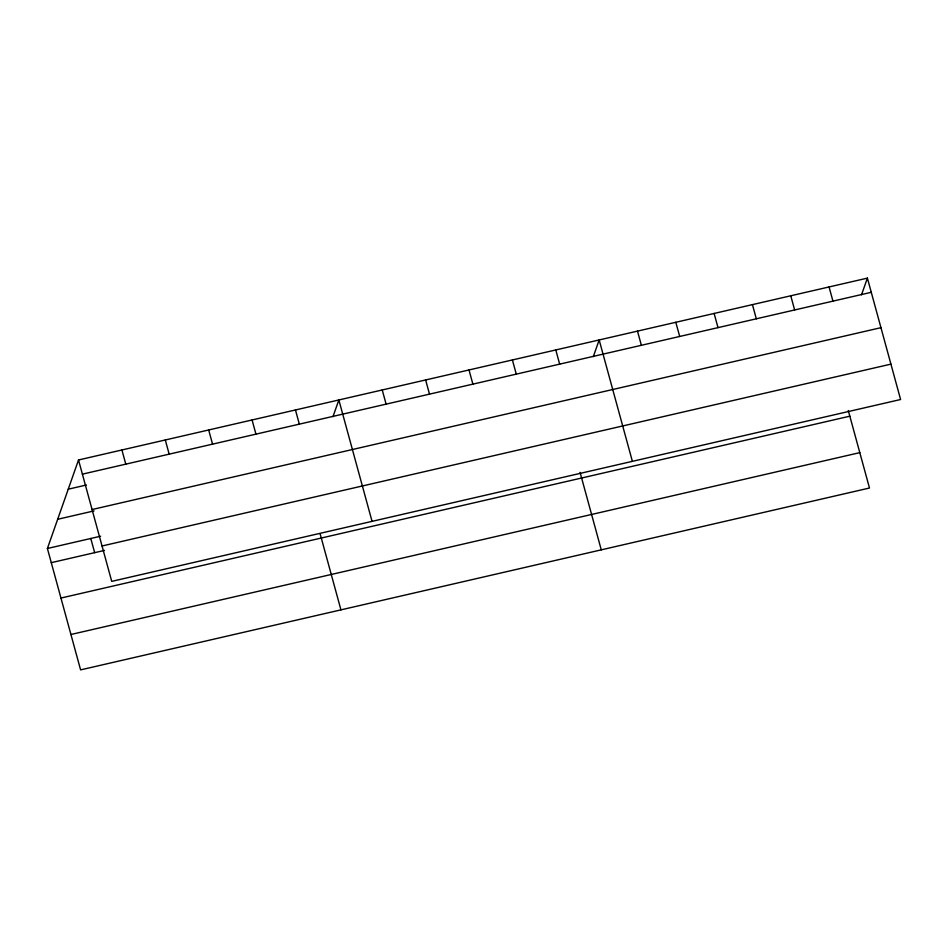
<?xml version="1.0" encoding="UTF-8"?>
<svg xmlns="http://www.w3.org/2000/svg" width="948" height="948" viewBox="0 0 948 948"><rect width="100%" height="100%" fill="white"/><g stroke="black" fill="none" stroke-linecap="round" stroke-linejoin="round"><path stroke-width="1.42" d="M848.282 410.52L869.482 488.019L80.604 669.88L47.4 548.489L78.518 459.981L867.396 278.12L900.6 399.511L111.722 581.373L78.518 459.981M332.985 416.658L338.851 399.973L372.054 521.353M593.306 356.649L599.172 339.953L632.387 461.344M861.519 294.816L867.396 278.12M82.393 474.154L871.271 292.304M68.244 489.192L86.446 484.997M92.075 509.538L880.953 327.676M57.674 519.279L94.065 510.889M47.4 548.489L100.583 536.224M102.052 545.989L890.919 364.127M51.275 562.662L104.458 550.409M60.956 598.046L849.835 416.184M70.934 634.496L859.8 452.634M829.073 286.96L832.948 301.132M790.762 295.788L794.637 309.96M752.439 304.628L756.314 318.801M714.128 313.456L718.003 327.629M675.805 322.296L679.692 336.469M637.494 331.125L641.369 345.297M555.789 349.954L559.664 364.139M580.069 472.353L601.269 549.852M512.394 359.967L516.281 374.14M469.011 369.969L472.886 384.141M425.628 379.97L429.503 394.143M382.234 389.972L386.109 404.144M295.456 409.974L299.343 424.147M320.128 533.783L340.936 609.86M252.073 419.976L255.948 434.148M208.679 429.977L212.565 444.15M165.296 439.979L169.171 454.151M121.913 449.98L125.788 464.153M90.783 538.488L94.67 552.66"/></g></svg>
